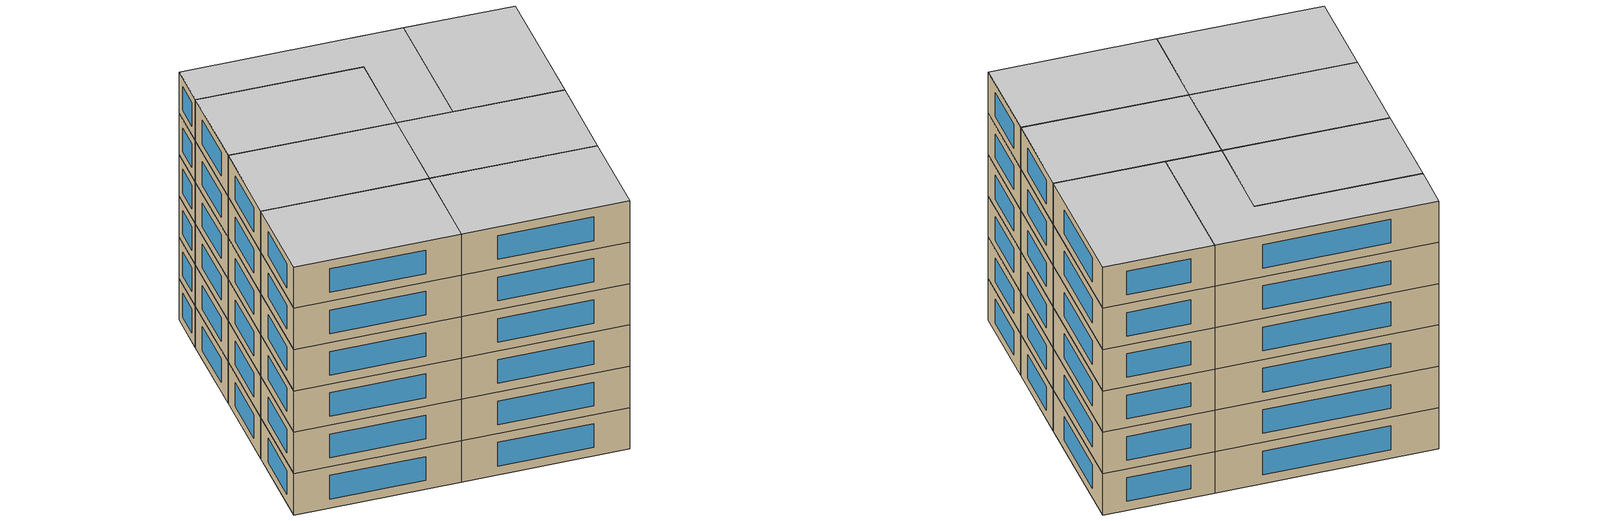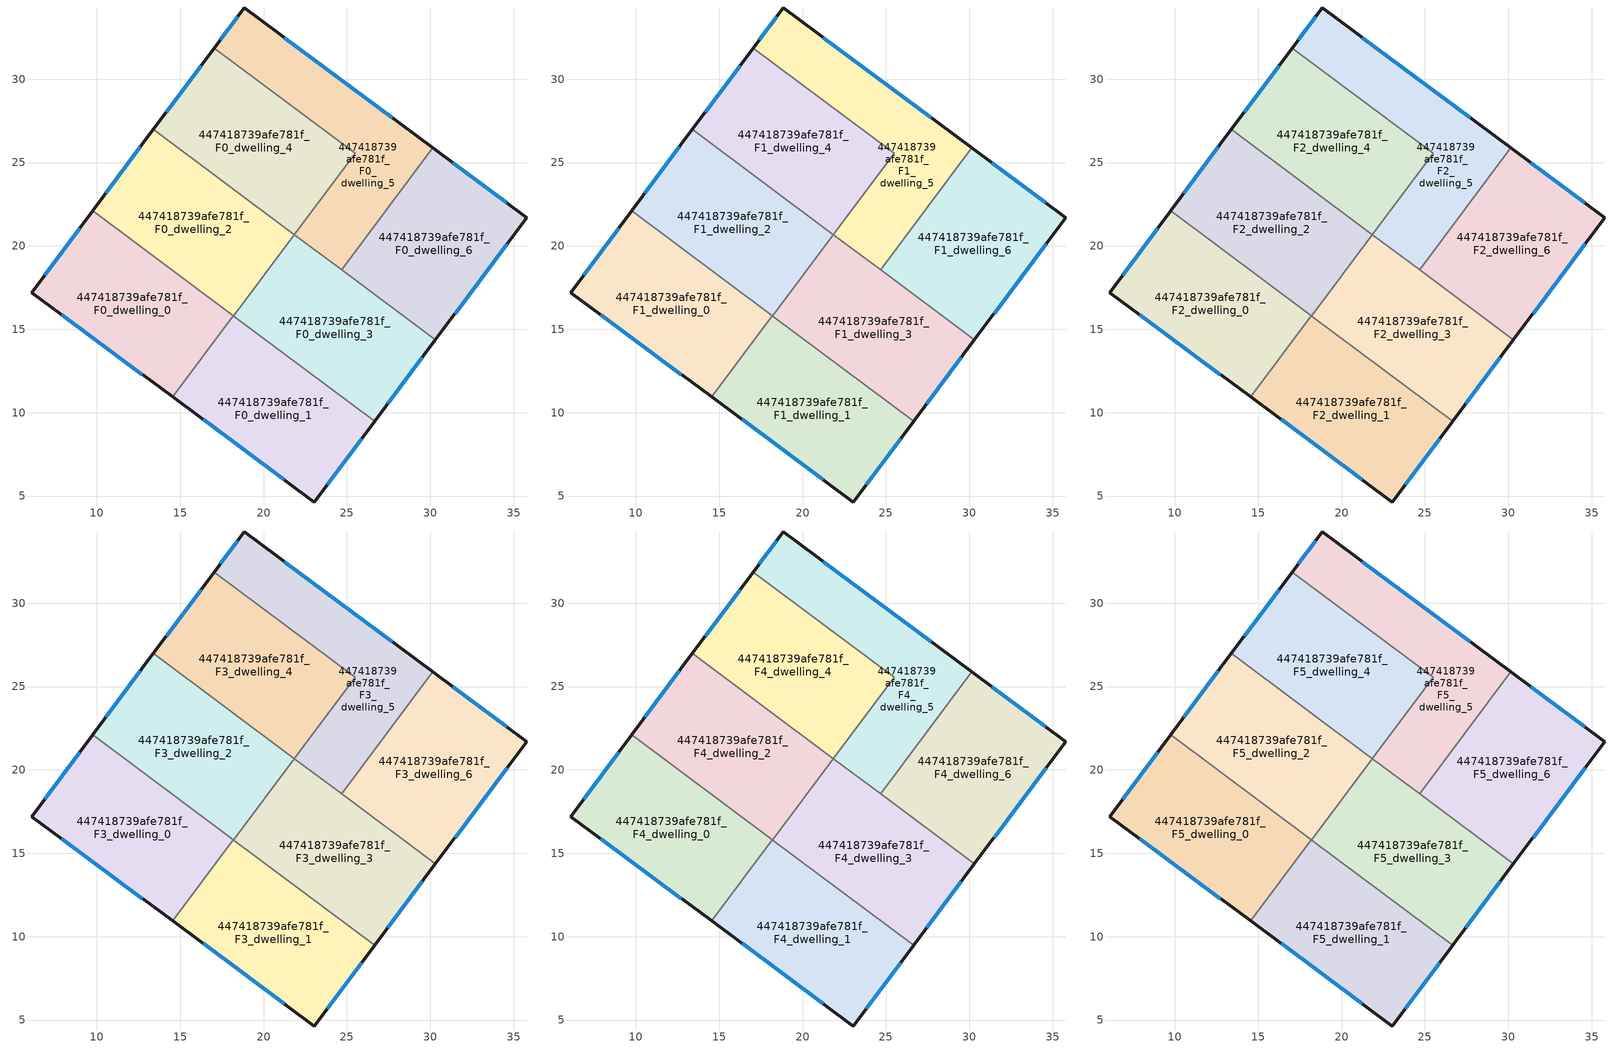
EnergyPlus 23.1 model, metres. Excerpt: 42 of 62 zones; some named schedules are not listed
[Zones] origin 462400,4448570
447418739afe781f_F0_dwelling_0
 floor ground (EU_floor_Construction): 18.18,15.82 14.54,10.94 6.09,17.2 9.75,22.11 z0
 wall outside (EU_wall_Construction): 9.75,22.11 6.09,17.2 14.54,10.94 z0:3
 wall to 447418739afe781f_F0_dwelling_1 (EU_wall_Construction): 14.54,10.94 18.18,15.82 z0:3
 wall to 447418739afe781f_F0_dwelling_2 (EU_wall_Construction): 18.18,15.82 9.75,22.11 z0:3
 window (EU_Window_Construction): 7.9,15.86 12.73,12.28 / 8.97,21.06 6.88,18.25 z0.64:2.36
447418739afe781f_F0_dwelling_1
 floor ground (EU_floor_Construction): 26.66,9.49 23.05,4.64 14.54,10.94 18.18,15.82 z0
 wall outside (EU_wall_Construction): 14.54,10.94 23.05,4.64 26.66,9.49 z0:3
 wall to 447418739afe781f_F0_dwelling_3 (EU_wall_Construction): 26.66,9.49 18.21,15.8 z0:3
 wall to 447418739afe781f_F0_dwelling_2 (EU_wall_Construction): 18.21,15.8 18.18,15.82 z0:3
 window (EU_Window_Construction): 16.37,9.59 21.23,5.99 / 23.82,5.68 25.89,8.45 z0.64:2.36
447418739afe781f_F0_dwelling_2
 floor ground (EU_floor_Construction): 21.85,20.67 18.21,15.8 9.75,22.11 13.39,26.98 z0
 wall outside (EU_wall_Construction): 13.39,26.98 9.75,22.11 z0:3
 wall to 447418739afe781f_F0_dwelling_4 (EU_wall_Construction): 21.85,20.67 13.39,26.98 z0:3
 wall to 447418739afe781f_F0_dwelling_3 (EU_wall_Construction): 18.21,15.8 21.85,20.67 z0:3
 window (EU_Window_Construction): 12.61,25.94 10.53,23.15 z0.64:2.36
447418739afe781f_F0_dwelling_3
 floor ground (EU_floor_Construction): 30.3,14.36 26.66,9.49 18.21,15.8 21.85,20.67 z0
 wall outside (EU_wall_Construction): 26.66,9.49 30.3,14.36 z0:3
 wall to 447418739afe781f_F0_dwelling_6 (EU_wall_Construction): 30.3,14.36 24.68,18.56 z0:3
 wall to 447418739afe781f_F0_dwelling_5 (EU_wall_Construction): 24.68,18.56 21.85,20.67 z0:3
 window (EU_Window_Construction): 27.44,10.53 29.53,13.32 z0.64:2.36
447418739afe781f_F0_dwelling_4
 floor ground (EU_floor_Construction): 25.49,25.54 21.85,20.67 13.39,26.98 17.03,31.86 z0
 wall outside (EU_wall_Construction): 17.03,31.86 13.39,26.98 z0:3
 wall to 447418739afe781f_F0_dwelling_5 (EU_wall_Construction): 21.85,20.67 25.49,25.54 17.03,31.86 z0:3
 window (EU_Window_Construction): 16.25,30.81 14.17,28.03 z0.64:2.36
447418739afe781f_F0_dwelling_5
 floor ground (EU_floor_Construction): 30.14,25.88 24.68,18.56 21.85,20.67 25.49,25.54 17.03,31.86 18.83,34.27 z0
 wall outside (EU_wall_Construction): 30.14,25.88 18.83,34.27 17.03,31.86 z0:3
 wall to 447418739afe781f_F0_dwelling_6 (EU_wall_Construction): 24.68,18.56 30.14,25.88 z0:3
 window (EU_Window_Construction): 18.44,33.75 17.41,32.37 / 27.72,27.67 21.25,32.47 z0.64:2.36
447418739afe781f_F0_dwelling_6
 floor ground (EU_floor_Construction): 35.78,21.7 30.3,14.36 24.68,18.56 30.14,25.88 z0
 wall outside (EU_wall_Construction): 30.3,14.36 35.78,21.7 30.14,25.88 z0:3
 window (EU_Window_Construction): 34.58,22.59 31.35,24.98 / 31.48,15.93 34.61,20.12 z0.64:2.36
447418739afe781f_F1_dwelling_0
 floor to 447418739afe781f_F0_dwelling_0 (EU_floor_Construction): 18.18,15.82 14.54,10.94 6.09,17.2 9.75,22.11 z3
 wall outside (EU_wall_Construction): 9.75,22.11 6.09,17.2 14.54,10.94 z3:6
 wall to 447418739afe781f_F1_dwelling_1 (EU_wall_Construction): 14.54,10.94 18.18,15.82 z3:6
 wall to 447418739afe781f_F1_dwelling_2 (EU_wall_Construction): 18.18,15.82 9.75,22.11 z3:6
 window (EU_Window_Construction): 7.9,15.86 12.73,12.28 / 8.97,21.06 6.88,18.25 z3.64:5.36
447418739afe781f_F1_dwelling_1
 floor to 447418739afe781f_F0_dwelling_1 (EU_floor_Construction): 26.66,9.49 23.05,4.64 14.54,10.94 18.18,15.82 z3
 wall outside (EU_wall_Construction): 14.54,10.94 23.05,4.64 26.66,9.49 z3:6
 wall to 447418739afe781f_F1_dwelling_3 (EU_wall_Construction): 26.66,9.49 18.21,15.8 z3:6
 wall to 447418739afe781f_F1_dwelling_2 (EU_wall_Construction): 18.21,15.8 18.18,15.82 z3:6
 window (EU_Window_Construction): 16.37,9.59 21.23,5.99 / 23.82,5.68 25.89,8.45 z3.64:5.36
447418739afe781f_F1_dwelling_2
 floor to 447418739afe781f_F0_dwelling_2 (EU_floor_Construction): 21.85,20.67 18.21,15.8 9.75,22.11 13.39,26.98 z3
 wall outside (EU_wall_Construction): 13.39,26.98 9.75,22.11 z3:6
 wall to 447418739afe781f_F1_dwelling_4 (EU_wall_Construction): 21.85,20.67 13.39,26.98 z3:6
 wall to 447418739afe781f_F1_dwelling_3 (EU_wall_Construction): 18.21,15.8 21.85,20.67 z3:6
 window (EU_Window_Construction): 12.61,25.94 10.53,23.15 z3.64:5.36
447418739afe781f_F1_dwelling_3
 floor to 447418739afe781f_F0_dwelling_3 (EU_floor_Construction): 30.3,14.36 26.66,9.49 18.21,15.8 21.85,20.67 z3
 wall outside (EU_wall_Construction): 26.66,9.49 30.3,14.36 z3:6
 wall to 447418739afe781f_F1_dwelling_6 (EU_wall_Construction): 30.3,14.36 24.68,18.56 z3:6
 wall to 447418739afe781f_F1_dwelling_5 (EU_wall_Construction): 24.68,18.56 21.85,20.67 z3:6
 window (EU_Window_Construction): 27.44,10.53 29.53,13.32 z3.64:5.36
447418739afe781f_F1_dwelling_4
 floor to 447418739afe781f_F0_dwelling_4 (EU_floor_Construction): 25.49,25.54 21.85,20.67 13.39,26.98 17.03,31.86 z3
 wall outside (EU_wall_Construction): 17.03,31.86 13.39,26.98 z3:6
 wall to 447418739afe781f_F1_dwelling_5 (EU_wall_Construction): 21.85,20.67 25.49,25.54 17.03,31.86 z3:6
 window (EU_Window_Construction): 16.25,30.81 14.17,28.03 z3.64:5.36
447418739afe781f_F1_dwelling_5
 floor to 447418739afe781f_F0_dwelling_5 (EU_floor_Construction): 30.14,25.88 24.68,18.56 21.85,20.67 25.49,25.54 17.03,31.86 18.83,34.27 z3
 wall outside (EU_wall_Construction): 30.14,25.88 18.83,34.27 17.03,31.86 z3:6
 wall to 447418739afe781f_F1_dwelling_6 (EU_wall_Construction): 24.68,18.56 30.14,25.88 z3:6
 window (EU_Window_Construction): 18.44,33.75 17.41,32.37 / 27.72,27.67 21.25,32.47 z3.64:5.36
447418739afe781f_F1_dwelling_6
 floor to 447418739afe781f_F0_dwelling_6 (EU_floor_Construction): 35.78,21.7 30.3,14.36 24.68,18.56 30.14,25.88 z3
 wall outside (EU_wall_Construction): 30.3,14.36 35.78,21.7 30.14,25.88 z3:6
 window (EU_Window_Construction): 34.58,22.59 31.35,24.98 / 31.48,15.93 34.61,20.12 z3.64:5.36
447418739afe781f_F2_dwelling_0
 floor to 447418739afe781f_F1_dwelling_0 (EU_floor_Construction): 18.18,15.82 14.54,10.94 6.09,17.2 9.75,22.11 z6
 wall outside (EU_wall_Construction): 9.75,22.11 6.09,17.2 14.54,10.94 z6:9
 wall to 447418739afe781f_F2_dwelling_1 (EU_wall_Construction): 14.54,10.94 18.18,15.82 z6:9
 wall to 447418739afe781f_F2_dwelling_2 (EU_wall_Construction): 18.18,15.82 9.75,22.11 z6:9
 window (EU_Window_Construction): 7.9,15.86 12.73,12.28 / 8.97,21.06 6.88,18.25 z6.64:8.36
447418739afe781f_F2_dwelling_1
 floor to 447418739afe781f_F1_dwelling_1 (EU_floor_Construction): 26.66,9.49 23.05,4.64 14.54,10.94 18.18,15.82 z6
 wall outside (EU_wall_Construction): 14.54,10.94 23.05,4.64 26.66,9.49 z6:9
 wall to 447418739afe781f_F2_dwelling_3 (EU_wall_Construction): 26.66,9.49 18.21,15.8 z6:9
 wall to 447418739afe781f_F2_dwelling_2 (EU_wall_Construction): 18.21,15.8 18.18,15.82 z6:9
 window (EU_Window_Construction): 16.37,9.59 21.23,5.99 / 23.82,5.68 25.89,8.45 z6.64:8.36
447418739afe781f_F2_dwelling_2
 floor to 447418739afe781f_F1_dwelling_2 (EU_floor_Construction): 21.85,20.67 18.21,15.8 9.75,22.11 13.39,26.98 z6
 wall outside (EU_wall_Construction): 13.39,26.98 9.75,22.11 z6:9
 wall to 447418739afe781f_F2_dwelling_4 (EU_wall_Construction): 21.85,20.67 13.39,26.98 z6:9
 wall to 447418739afe781f_F2_dwelling_3 (EU_wall_Construction): 18.21,15.8 21.85,20.67 z6:9
 window (EU_Window_Construction): 12.61,25.94 10.53,23.15 z6.64:8.36
447418739afe781f_F2_dwelling_3
 floor to 447418739afe781f_F1_dwelling_3 (EU_floor_Construction): 30.3,14.36 26.66,9.49 18.21,15.8 21.85,20.67 z6
 wall outside (EU_wall_Construction): 26.66,9.49 30.3,14.36 z6:9
 wall to 447418739afe781f_F2_dwelling_6 (EU_wall_Construction): 30.3,14.36 24.68,18.56 z6:9
 wall to 447418739afe781f_F2_dwelling_5 (EU_wall_Construction): 24.68,18.56 21.85,20.67 z6:9
 window (EU_Window_Construction): 27.44,10.53 29.53,13.32 z6.64:8.36
447418739afe781f_F2_dwelling_4
 floor to 447418739afe781f_F1_dwelling_4 (EU_floor_Construction): 25.49,25.54 21.85,20.67 13.39,26.98 17.03,31.86 z6
 wall outside (EU_wall_Construction): 17.03,31.86 13.39,26.98 z6:9
 wall to 447418739afe781f_F2_dwelling_5 (EU_wall_Construction): 21.85,20.67 25.49,25.54 17.03,31.86 z6:9
 window (EU_Window_Construction): 16.25,30.81 14.17,28.03 z6.64:8.36
447418739afe781f_F2_dwelling_5
 floor to 447418739afe781f_F1_dwelling_5 (EU_floor_Construction): 30.14,25.88 24.68,18.56 21.85,20.67 25.49,25.54 17.03,31.86 18.83,34.27 z6
 wall outside (EU_wall_Construction): 30.14,25.88 18.83,34.27 17.03,31.86 z6:9
 wall to 447418739afe781f_F2_dwelling_6 (EU_wall_Construction): 24.68,18.56 30.14,25.88 z6:9
 window (EU_Window_Construction): 18.44,33.75 17.41,32.37 / 27.72,27.67 21.25,32.47 z6.64:8.36
447418739afe781f_F2_dwelling_6
 floor to 447418739afe781f_F1_dwelling_6 (EU_floor_Construction): 35.78,21.7 30.3,14.36 24.68,18.56 30.14,25.88 z6
 wall outside (EU_wall_Construction): 30.3,14.36 35.78,21.7 30.14,25.88 z6:9
 window (EU_Window_Construction): 34.58,22.59 31.35,24.98 / 31.48,15.93 34.61,20.12 z6.64:8.36
447418739afe781f_F3_dwelling_0
 floor to 447418739afe781f_F2_dwelling_0 (EU_floor_Construction): 18.18,15.82 14.54,10.94 6.09,17.2 9.75,22.11 z9
 wall outside (EU_wall_Construction): 9.75,22.11 6.09,17.2 14.54,10.94 z9:12
 wall to 447418739afe781f_F3_dwelling_1 (EU_wall_Construction): 14.54,10.94 18.18,15.82 z9:12
 wall to 447418739afe781f_F3_dwelling_2 (EU_wall_Construction): 18.18,15.82 9.75,22.11 z9:12
 window (EU_Window_Construction): 7.9,15.86 12.73,12.28 / 8.97,21.06 6.88,18.25 z9.64:11.36
447418739afe781f_F3_dwelling_1
 floor to 447418739afe781f_F2_dwelling_1 (EU_floor_Construction): 26.66,9.49 23.05,4.64 14.54,10.94 18.18,15.82 z9
 wall outside (EU_wall_Construction): 14.54,10.94 23.05,4.64 26.66,9.49 z9:12
 wall to 447418739afe781f_F3_dwelling_3 (EU_wall_Construction): 26.66,9.49 18.21,15.8 z9:12
 wall to 447418739afe781f_F3_dwelling_2 (EU_wall_Construction): 18.21,15.8 18.18,15.82 z9:12
 window (EU_Window_Construction): 16.37,9.59 21.23,5.99 / 23.82,5.68 25.89,8.45 z9.64:11.36
447418739afe781f_F3_dwelling_2
 floor to 447418739afe781f_F2_dwelling_2 (EU_floor_Construction): 21.85,20.67 18.21,15.8 9.75,22.11 13.39,26.98 z9
 wall outside (EU_wall_Construction): 13.39,26.98 9.75,22.11 z9:12
 wall to 447418739afe781f_F3_dwelling_4 (EU_wall_Construction): 21.85,20.67 13.39,26.98 z9:12
 wall to 447418739afe781f_F3_dwelling_3 (EU_wall_Construction): 18.21,15.8 21.85,20.67 z9:12
 window (EU_Window_Construction): 12.61,25.94 10.53,23.15 z9.64:11.36
447418739afe781f_F3_dwelling_3
 floor to 447418739afe781f_F2_dwelling_3 (EU_floor_Construction): 30.3,14.36 26.66,9.49 18.21,15.8 21.85,20.67 z9
 wall outside (EU_wall_Construction): 26.66,9.49 30.3,14.36 z9:12
 wall to 447418739afe781f_F3_dwelling_6 (EU_wall_Construction): 30.3,14.36 24.68,18.56 z9:12
 wall to 447418739afe781f_F3_dwelling_5 (EU_wall_Construction): 24.68,18.56 21.85,20.67 z9:12
 window (EU_Window_Construction): 27.44,10.53 29.53,13.32 z9.64:11.36
447418739afe781f_F3_dwelling_4
 floor to 447418739afe781f_F2_dwelling_4 (EU_floor_Construction): 25.49,25.54 21.85,20.67 13.39,26.98 17.03,31.86 z9
 wall outside (EU_wall_Construction): 17.03,31.86 13.39,26.98 z9:12
 wall to 447418739afe781f_F3_dwelling_5 (EU_wall_Construction): 21.85,20.67 25.49,25.54 17.03,31.86 z9:12
 window (EU_Window_Construction): 16.25,30.81 14.17,28.03 z9.64:11.36
447418739afe781f_F3_dwelling_5
 floor to 447418739afe781f_F2_dwelling_5 (EU_floor_Construction): 30.14,25.88 24.68,18.56 21.85,20.67 25.49,25.54 17.03,31.86 18.83,34.27 z9
 wall outside (EU_wall_Construction): 30.14,25.88 18.83,34.27 17.03,31.86 z9:12
 wall to 447418739afe781f_F3_dwelling_6 (EU_wall_Construction): 24.68,18.56 30.14,25.88 z9:12
 window (EU_Window_Construction): 18.44,33.75 17.41,32.37 / 27.72,27.67 21.25,32.47 z9.64:11.36
447418739afe781f_F3_dwelling_6
 floor to 447418739afe781f_F2_dwelling_6 (EU_floor_Construction): 35.78,21.7 30.3,14.36 24.68,18.56 30.14,25.88 z9
 wall outside (EU_wall_Construction): 30.3,14.36 35.78,21.7 30.14,25.88 z9:12
 window (EU_Window_Construction): 34.58,22.59 31.35,24.98 / 31.48,15.93 34.61,20.12 z9.64:11.36
447418739afe781f_F4_dwelling_0
 floor to 447418739afe781f_F3_dwelling_0 (EU_floor_Construction): 18.18,15.82 14.54,10.94 6.09,17.2 9.75,22.11 z12
 wall outside (EU_wall_Construction): 9.75,22.11 6.09,17.2 14.54,10.94 z12:15
 wall to 447418739afe781f_F4_dwelling_1 (EU_wall_Construction): 14.54,10.94 18.18,15.82 z12:15
 wall to 447418739afe781f_F4_dwelling_2 (EU_wall_Construction): 18.18,15.82 9.75,22.11 z12:15
 window (EU_Window_Construction): 7.9,15.86 12.73,12.28 / 8.97,21.06 6.88,18.25 z12.64:14.36
447418739afe781f_F4_dwelling_1
 floor to 447418739afe781f_F3_dwelling_1 (EU_floor_Construction): 26.66,9.49 23.05,4.64 14.54,10.94 18.18,15.82 z12
 wall outside (EU_wall_Construction): 14.54,10.94 23.05,4.64 26.66,9.49 z12:15
 wall to 447418739afe781f_F4_dwelling_3 (EU_wall_Construction): 26.66,9.49 18.21,15.8 z12:15
 wall to 447418739afe781f_F4_dwelling_2 (EU_wall_Construction): 18.21,15.8 18.18,15.82 z12:15
 window (EU_Window_Construction): 16.37,9.59 21.23,5.99 / 23.82,5.68 25.89,8.45 z12.64:14.36
447418739afe781f_F4_dwelling_2
 floor to 447418739afe781f_F3_dwelling_2 (EU_floor_Construction): 21.85,20.67 18.21,15.8 9.75,22.11 13.39,26.98 z12
 wall outside (EU_wall_Construction): 13.39,26.98 9.75,22.11 z12:15
 wall to 447418739afe781f_F4_dwelling_4 (EU_wall_Construction): 21.85,20.67 13.39,26.98 z12:15
 wall to 447418739afe781f_F4_dwelling_3 (EU_wall_Construction): 18.21,15.8 21.85,20.67 z12:15
 window (EU_Window_Construction): 12.61,25.94 10.53,23.15 z12.64:14.36
447418739afe781f_F4_dwelling_3
 floor to 447418739afe781f_F3_dwelling_3 (EU_floor_Construction): 30.3,14.36 26.66,9.49 18.21,15.8 21.85,20.67 z12
 wall outside (EU_wall_Construction): 26.66,9.49 30.3,14.36 z12:15
 wall to 447418739afe781f_F4_dwelling_6 (EU_wall_Construction): 30.3,14.36 24.68,18.56 z12:15
 wall to 447418739afe781f_F4_dwelling_5 (EU_wall_Construction): 24.68,18.56 21.85,20.67 z12:15
 window (EU_Window_Construction): 27.44,10.53 29.53,13.32 z12.64:14.36
447418739afe781f_F4_dwelling_4
 floor to 447418739afe781f_F3_dwelling_4 (EU_floor_Construction): 25.49,25.54 21.85,20.67 13.39,26.98 17.03,31.86 z12
 wall outside (EU_wall_Construction): 17.03,31.86 13.39,26.98 z12:15
 wall to 447418739afe781f_F4_dwelling_5 (EU_wall_Construction): 21.85,20.67 25.49,25.54 17.03,31.86 z12:15
 window (EU_Window_Construction): 16.25,30.81 14.17,28.03 z12.64:14.36
447418739afe781f_F4_dwelling_5
 floor to 447418739afe781f_F3_dwelling_5 (EU_floor_Construction): 30.14,25.88 24.68,18.56 21.85,20.67 25.49,25.54 17.03,31.86 18.83,34.27 z12
 wall outside (EU_wall_Construction): 30.14,25.88 18.83,34.27 17.03,31.86 z12:15
 wall to 447418739afe781f_F4_dwelling_6 (EU_wall_Construction): 24.68,18.56 30.14,25.88 z12:15
 window (EU_Window_Construction): 18.44,33.75 17.41,32.37 / 27.72,27.67 21.25,32.47 z12.64:14.36
447418739afe781f_F4_dwelling_6
 floor to 447418739afe781f_F3_dwelling_6 (EU_floor_Construction): 35.78,21.7 30.3,14.36 24.68,18.56 30.14,25.88 z12
 wall outside (EU_wall_Construction): 30.3,14.36 35.78,21.7 30.14,25.88 z12:15
 window (EU_Window_Construction): 34.58,22.59 31.35,24.98 / 31.48,15.93 34.61,20.12 z12.64:14.36
447418739afe781f_F5_dwelling_0
 floor to 447418739afe781f_F4_dwelling_0 (EU_floor_Construction): 18.18,15.82 14.54,10.94 6.09,17.2 9.75,22.11 z15
 wall outside (EU_wall_Construction): 9.75,22.11 6.09,17.2 14.54,10.94 z15:18
 wall to 447418739afe781f_F5_dwelling_1 (EU_wall_Construction): 14.54,10.94 18.18,15.82 z15:18
 wall to 447418739afe781f_F5_dwelling_2 (EU_wall_Construction): 18.18,15.82 9.75,22.11 z15:18
 window (EU_Window_Construction): 7.9,15.86 12.73,12.28 / 8.97,21.06 6.88,18.25 z15.64:17.36
 ceiling to 447418739afe781f_F6_dwelling_0 (EU_floor_Construction): 14.54,10.94 18.18,15.82 9.75,22.11 6.09,17.2 z18
447418739afe781f_F5_dwelling_1
 floor to 447418739afe781f_F4_dwelling_1 (EU_floor_Construction): 26.66,9.49 23.05,4.64 14.54,10.94 18.18,15.82 z15
 wall outside (EU_wall_Construction): 14.54,10.94 23.05,4.64 26.66,9.49 z15:18
 wall to 447418739afe781f_F5_dwelling_3 (EU_wall_Construction): 26.66,9.49 18.21,15.8 z15:18
 wall to 447418739afe781f_F5_dwelling_2 (EU_wall_Construction): 18.21,15.8 18.18,15.82 z15:18
 window (EU_Window_Construction): 16.37,9.59 21.23,5.99 / 23.82,5.68 25.89,8.45 z15.64:17.36
 ceiling to 447418739afe781f_F6_dwelling_1 (EU_floor_Construction): 23.05,4.64 26.66,9.49 18.18,15.82 14.54,10.94 z18
447418739afe781f_F5_dwelling_2
 floor to 447418739afe781f_F4_dwelling_2 (EU_floor_Construction): 21.85,20.67 18.21,15.8 9.75,22.11 13.39,26.98 z15
 wall outside (EU_wall_Construction): 13.39,26.98 9.75,22.11 z15:18
 wall to 447418739afe781f_F5_dwelling_4 (EU_wall_Construction): 21.85,20.67 13.39,26.98 z15:18
 wall to 447418739afe781f_F5_dwelling_3 (EU_wall_Construction): 18.21,15.8 21.85,20.67 z15:18
 window (EU_Window_Construction): 12.61,25.94 10.53,23.15 z15.64:17.36
 ceiling to 447418739afe781f_F6_dwelling_2 (EU_floor_Construction): 18.21,15.8 21.85,20.67 13.39,26.98 9.75,22.11 z18
447418739afe781f_F5_dwelling_3
 floor to 447418739afe781f_F4_dwelling_3 (EU_floor_Construction): 30.3,14.36 26.66,9.49 18.21,15.8 21.85,20.67 z15
 wall outside (EU_wall_Construction): 26.66,9.49 30.3,14.36 z15:18
 wall to 447418739afe781f_F5_dwelling_6 (EU_wall_Construction): 30.3,14.36 24.68,18.56 z15:18
 wall to 447418739afe781f_F5_dwelling_5 (EU_wall_Construction): 24.68,18.56 21.85,20.67 z15:18
 window (EU_Window_Construction): 27.44,10.53 29.53,13.32 z15.64:17.36
 ceiling to 447418739afe781f_F6_dwelling_3 (EU_floor_Construction): 26.66,9.49 30.3,14.36 21.85,20.67 18.21,15.8 z18
447418739afe781f_F5_dwelling_4
 floor to 447418739afe781f_F4_dwelling_4 (EU_floor_Construction): 25.49,25.54 21.85,20.67 13.39,26.98 17.03,31.86 z15
 wall outside (EU_wall_Construction): 17.03,31.86 13.39,26.98 z15:18
 wall to 447418739afe781f_F5_dwelling_5 (EU_wall_Construction): 21.85,20.67 25.49,25.54 17.03,31.86 z15:18
 window (EU_Window_Construction): 16.25,30.81 14.17,28.03 z15.64:17.36
 ceiling to 447418739afe781f_F6_dwelling_4 (EU_floor_Construction): 21.85,20.67 25.49,25.54 17.03,31.86 13.39,26.98 z18
447418739afe781f_F5_dwelling_5
 floor to 447418739afe781f_F4_dwelling_5 (EU_floor_Construction): 30.14,25.88 24.68,18.56 21.85,20.67 25.49,25.54 17.03,31.86 18.83,34.27 z15
 wall outside (EU_wall_Construction): 30.14,25.88 18.83,34.27 17.03,31.86 z15:18
 wall to 447418739afe781f_F5_dwelling_6 (EU_wall_Construction): 24.68,18.56 30.14,25.88 z15:18
 window (EU_Window_Construction): 18.44,33.75 17.41,32.37 / 27.72,27.67 21.25,32.47 z15.64:17.36
 ceiling to 447418739afe781f_F6_dwelling_5 (EU_floor_Construction): 24.68,18.56 30.14,25.88 18.83,34.27 17.03,31.86 25.49,25.54 21.85,20.67 z18
447418739afe781f_F5_dwelling_6
 floor to 447418739afe781f_F4_dwelling_6 (EU_floor_Construction): 35.78,21.7 30.3,14.36 24.68,18.56 30.14,25.88 z15
 wall outside (EU_wall_Construction): 30.3,14.36 35.78,21.7 30.14,25.88 z15:18
 window (EU_Window_Construction): 34.58,22.59 31.35,24.98 / 31.48,15.93 34.61,20.12 z15.64:17.36
 ceiling to 447418739afe781f_F6_dwelling_6 (EU_floor_Construction): 30.3,14.36 35.78,21.7 30.14,25.88 24.68,18.56 z18
[Building]
EU S2 Campaign: North Axis=0; Terrain=City; Solar Distribution=FullExterior
[Site:Location]
Yerevan-Zvartnots.Intl.AP: Latitude=40.15; Longitude=44.383; Time Zone=4; Elevation=854
[SizingPeriod:WeatherFileDays]
AnnualSizingPeriod: Begin Month=1; Begin Day of Month=1; End Month=12; End Day of Month=31; Day of Week for Start Day=Monday; Use Weather File Daylight Saving Period=No; Use Weather File Rain and Snow Indicators=No
[MATERIAL]
EU_InternalMass_Material: Roughness=MediumRough; Thickness=0.1; Conductivity=1; Density=1800; Specific Heat=900; Thermal Absorptance=0.9; Solar Absorptance=0.7; Visible Absorptance=0.7
[MATERIAL:NOMASS] Roughness=MediumRough; Thermal Absorptance=0.9; Solar Absorptance=0.7; Visible Absorptance=0.7
Name | Thermal Resistance
EU_wall_NoMass | 1.05043
EU_floor_NoMass | 0.478065
[WINDOWMATERIAL:SIMPLEGLAZINGSYSTEM]
EU_Window_SimpleGlazing: UFactor=2.5566; Solar Heat Gain Coefficient=0.75; Visible Transmittance=0.75
[CONSTRUCTION]
EU_wall_Construction: EU_wall_NoMass
EU_floor_Construction: EU_floor_NoMass
EU_Window_Construction: EU_Window_SimpleGlazing
EU_InternalMass_Construction: EU_InternalMass_Material
[ZONE] Type=1; Multiplier=1; Ceiling Height=autocalculate; Floor Area=autocalculate; Part of Total Floor Area=Yes
Name | Volume
447418739afe781f_F0_dwelling_0; 447418739afe781f_F1_dwelling_0; 447418739afe781f_F2_dwelling_0; 447418739afe781f_F3_dwelling_0; 447418739afe781f_F4_dwelling_0; 447418739afe781f_F5_dwelling_0; 447418739afe781f_F0_dwelling_5; 447418739afe781f_F1_dwelling_5; 447418739afe781f_F2_dwelling_5; 447418739afe781f_F3_dwelling_5; 447418739afe781f_F4_dwelling_5; 447418739afe781f_F5_dwelling_5 | 192.535
447418739afe781f_F0_dwelling_1; 447418739afe781f_F1_dwelling_1; 447418739afe781f_F2_dwelling_1; 447418739afe781f_F3_dwelling_1; 447418739afe781f_F4_dwelling_1; 447418739afe781f_F5_dwelling_1 | 192.526
447418739afe781f_F0_dwelling_2; 447418739afe781f_F1_dwelling_2; 447418739afe781f_F2_dwelling_2; 447418739afe781f_F3_dwelling_2; 447418739afe781f_F4_dwelling_2; 447418739afe781f_F5_dwelling_2 | 192.519
447418739afe781f_F0_dwelling_3; 447418739afe781f_F1_dwelling_3; 447418739afe781f_F2_dwelling_3; 447418739afe781f_F3_dwelling_3; 447418739afe781f_F4_dwelling_3; 447418739afe781f_F5_dwelling_3 | 192.523
447418739afe781f_F0_dwelling_4; 447418739afe781f_F1_dwelling_4; 447418739afe781f_F2_dwelling_4; 447418739afe781f_F3_dwelling_4; 447418739afe781f_F4_dwelling_4; 447418739afe781f_F5_dwelling_4 | 192.537
447418739afe781f_F0_dwelling_6; 447418739afe781f_F1_dwelling_6; 447418739afe781f_F2_dwelling_6; 447418739afe781f_F3_dwelling_6; 447418739afe781f_F4_dwelling_6; 447418739afe781f_F5_dwelling_6 | 192.534
[INTERNALMASS] Construction=EU_InternalMass_Construction
Name | Zone or ZoneList | Surface Area
447418739afe781f_F0_dwelling_0_EU_InternalMass | 447418739afe781f_F0_dwelling_0 | 64.1785
447418739afe781f_F0_dwelling_1_EU_InternalMass | 447418739afe781f_F0_dwelling_1 | 64.1768
447418739afe781f_F0_dwelling_2_EU_InternalMass | 447418739afe781f_F0_dwelling_2 | 64.172
447418739afe781f_F0_dwelling_3_EU_InternalMass | 447418739afe781f_F0_dwelling_3 | 64.1751
447418739afe781f_F0_dwelling_4_EU_InternalMass | 447418739afe781f_F0_dwelling_4 | 64.1799
447418739afe781f_F0_dwelling_5_EU_InternalMass | 447418739afe781f_F0_dwelling_5 | 64.1748
447418739afe781f_F0_dwelling_6_EU_InternalMass | 447418739afe781f_F0_dwelling_6 | 64.1783
447418739afe781f_F1_dwelling_0_EU_InternalMass | 447418739afe781f_F1_dwelling_0 | 64.1785
447418739afe781f_F1_dwelling_1_EU_InternalMass | 447418739afe781f_F1_dwelling_1 | 64.1768
447418739afe781f_F1_dwelling_2_EU_InternalMass | 447418739afe781f_F1_dwelling_2 | 64.172
447418739afe781f_F1_dwelling_3_EU_InternalMass | 447418739afe781f_F1_dwelling_3 | 64.1751
447418739afe781f_F1_dwelling_4_EU_InternalMass | 447418739afe781f_F1_dwelling_4 | 64.1799
447418739afe781f_F1_dwelling_5_EU_InternalMass | 447418739afe781f_F1_dwelling_5 | 64.1748
447418739afe781f_F1_dwelling_6_EU_InternalMass | 447418739afe781f_F1_dwelling_6 | 64.1783
447418739afe781f_F2_dwelling_0_EU_InternalMass | 447418739afe781f_F2_dwelling_0 | 64.1785
447418739afe781f_F2_dwelling_1_EU_InternalMass | 447418739afe781f_F2_dwelling_1 | 64.1768
447418739afe781f_F2_dwelling_2_EU_InternalMass | 447418739afe781f_F2_dwelling_2 | 64.172
447418739afe781f_F2_dwelling_3_EU_InternalMass | 447418739afe781f_F2_dwelling_3 | 64.1751
447418739afe781f_F2_dwelling_4_EU_InternalMass | 447418739afe781f_F2_dwelling_4 | 64.1799
447418739afe781f_F2_dwelling_5_EU_InternalMass | 447418739afe781f_F2_dwelling_5 | 64.1748
447418739afe781f_F2_dwelling_6_EU_InternalMass | 447418739afe781f_F2_dwelling_6 | 64.1783
447418739afe781f_F3_dwelling_0_EU_InternalMass | 447418739afe781f_F3_dwelling_0 | 64.1785
447418739afe781f_F3_dwelling_1_EU_InternalMass | 447418739afe781f_F3_dwelling_1 | 64.1768
447418739afe781f_F3_dwelling_2_EU_InternalMass | 447418739afe781f_F3_dwelling_2 | 64.172
447418739afe781f_F3_dwelling_3_EU_InternalMass | 447418739afe781f_F3_dwelling_3 | 64.1751
447418739afe781f_F3_dwelling_4_EU_InternalMass | 447418739afe781f_F3_dwelling_4 | 64.1799
447418739afe781f_F3_dwelling_5_EU_InternalMass | 447418739afe781f_F3_dwelling_5 | 64.1748
447418739afe781f_F3_dwelling_6_EU_InternalMass | 447418739afe781f_F3_dwelling_6 | 64.1783
447418739afe781f_F4_dwelling_0_EU_InternalMass | 447418739afe781f_F4_dwelling_0 | 64.1785
447418739afe781f_F4_dwelling_1_EU_InternalMass | 447418739afe781f_F4_dwelling_1 | 64.1768
447418739afe781f_F4_dwelling_2_EU_InternalMass | 447418739afe781f_F4_dwelling_2 | 64.172
447418739afe781f_F4_dwelling_3_EU_InternalMass | 447418739afe781f_F4_dwelling_3 | 64.1751
447418739afe781f_F4_dwelling_4_EU_InternalMass | 447418739afe781f_F4_dwelling_4 | 64.1799
447418739afe781f_F4_dwelling_5_EU_InternalMass | 447418739afe781f_F4_dwelling_5 | 64.1748
447418739afe781f_F4_dwelling_6_EU_InternalMass | 447418739afe781f_F4_dwelling_6 | 64.1783
447418739afe781f_F5_dwelling_0_EU_InternalMass | 447418739afe781f_F5_dwelling_0 | 64.1785
447418739afe781f_F5_dwelling_1_EU_InternalMass | 447418739afe781f_F5_dwelling_1 | 64.1768
447418739afe781f_F5_dwelling_2_EU_InternalMass | 447418739afe781f_F5_dwelling_2 | 64.172
447418739afe781f_F5_dwelling_3_EU_InternalMass | 447418739afe781f_F5_dwelling_3 | 64.1751
447418739afe781f_F5_dwelling_4_EU_InternalMass | 447418739afe781f_F5_dwelling_4 | 64.1799
447418739afe781f_F5_dwelling_5_EU_InternalMass | 447418739afe781f_F5_dwelling_5 | 64.1748
447418739afe781f_F5_dwelling_6_EU_InternalMass | 447418739afe781f_F5_dwelling_6 | 64.1783
[OTHEREQUIPMENT] Fuel Type=Electricity; Design Level Calculation Method=Watts/Area; Power per Zone Floor Area=1; Fraction Latent=0; Fraction Radiant=0; Fraction Lost=0; Carbon Dioxide Generation Rate=0; EndUse Subcategory=EU_Step8_InternalGains
Name | Zone or ZoneList or Space or SpaceList | Schedule
EU_Step8_InternalGain_447418739afe781f_F0_dwelling_0_f000 | 447418739afe781f_F0_dwelling_0 | EU_Step8_GainSchedule_447418739afe781f_F0_dwelling_0_f000
EU_Step8_InternalGain_447418739afe781f_F0_dwelling_1_f000 | 447418739afe781f_F0_dwelling_1 | EU_Step8_GainSchedule_447418739afe781f_F0_dwelling_1_f000
EU_Step8_InternalGain_447418739afe781f_F0_dwelling_2_f000 | 447418739afe781f_F0_dwelling_2 | EU_Step8_GainSchedule_447418739afe781f_F0_dwelling_2_f000
EU_Step8_InternalGain_447418739afe781f_F0_dwelling_3_f000 | 447418739afe781f_F0_dwelling_3 | EU_Step8_GainSchedule_447418739afe781f_F0_dwelling_3_f000
EU_Step8_InternalGain_447418739afe781f_F0_dwelling_4_f000 | 447418739afe781f_F0_dwelling_4 | EU_Step8_GainSchedule_447418739afe781f_F0_dwelling_4_f000
EU_Step8_InternalGain_447418739afe781f_F0_dwelling_5_f000 | 447418739afe781f_F0_dwelling_5 | EU_Step8_GainSchedule_447418739afe781f_F0_dwelling_5_f000
EU_Step8_InternalGain_447418739afe781f_F0_dwelling_6_f000 | 447418739afe781f_F0_dwelling_6 | EU_Step8_GainSchedule_447418739afe781f_F0_dwelling_6_f000
EU_Step8_InternalGain_447418739afe781f_F1_dwelling_0_f000 | 447418739afe781f_F1_dwelling_0 | EU_Step8_GainSchedule_447418739afe781f_F1_dwelling_0_f000
EU_Step8_InternalGain_447418739afe781f_F1_dwelling_1_f000 | 447418739afe781f_F1_dwelling_1 | EU_Step8_GainSchedule_447418739afe781f_F1_dwelling_1_f000
EU_Step8_InternalGain_447418739afe781f_F1_dwelling_2_f000 | 447418739afe781f_F1_dwelling_2 | EU_Step8_GainSchedule_447418739afe781f_F1_dwelling_2_f000
EU_Step8_InternalGain_447418739afe781f_F1_dwelling_3_f000 | 447418739afe781f_F1_dwelling_3 | EU_Step8_GainSchedule_447418739afe781f_F1_dwelling_3_f000
EU_Step8_InternalGain_447418739afe781f_F1_dwelling_4_f000 | 447418739afe781f_F1_dwelling_4 | EU_Step8_GainSchedule_447418739afe781f_F1_dwelling_4_f000
EU_Step8_InternalGain_447418739afe781f_F1_dwelling_5_f000 | 447418739afe781f_F1_dwelling_5 | EU_Step8_GainSchedule_447418739afe781f_F1_dwelling_5_f000
EU_Step8_InternalGain_447418739afe781f_F1_dwelling_6_f000 | 447418739afe781f_F1_dwelling_6 | EU_Step8_GainSchedule_447418739afe781f_F1_dwelling_6_f000
EU_Step8_InternalGain_447418739afe781f_F2_dwelling_0_f000 | 447418739afe781f_F2_dwelling_0 | EU_Step8_GainSchedule_447418739afe781f_F2_dwelling_0_f000
EU_Step8_InternalGain_447418739afe781f_F2_dwelling_1_f000 | 447418739afe781f_F2_dwelling_1 | EU_Step8_GainSchedule_447418739afe781f_F2_dwelling_1_f000
EU_Step8_InternalGain_447418739afe781f_F2_dwelling_2_f000 | 447418739afe781f_F2_dwelling_2 | EU_Step8_GainSchedule_447418739afe781f_F2_dwelling_2_f000
EU_Step8_InternalGain_447418739afe781f_F2_dwelling_3_f000 | 447418739afe781f_F2_dwelling_3 | EU_Step8_GainSchedule_447418739afe781f_F2_dwelling_3_f000
EU_Step8_InternalGain_447418739afe781f_F2_dwelling_4_f000 | 447418739afe781f_F2_dwelling_4 | EU_Step8_GainSchedule_447418739afe781f_F2_dwelling_4_f000
EU_Step8_InternalGain_447418739afe781f_F2_dwelling_5_f000 | 447418739afe781f_F2_dwelling_5 | EU_Step8_GainSchedule_447418739afe781f_F2_dwelling_5_f000
EU_Step8_InternalGain_447418739afe781f_F2_dwelling_6_f000 | 447418739afe781f_F2_dwelling_6 | EU_Step8_GainSchedule_447418739afe781f_F2_dwelling_6_f000
EU_Step8_InternalGain_447418739afe781f_F3_dwelling_0_f000 | 447418739afe781f_F3_dwelling_0 | EU_Step8_GainSchedule_447418739afe781f_F3_dwelling_0_f000
EU_Step8_InternalGain_447418739afe781f_F3_dwelling_1_f000 | 447418739afe781f_F3_dwelling_1 | EU_Step8_GainSchedule_447418739afe781f_F3_dwelling_1_f000
EU_Step8_InternalGain_447418739afe781f_F3_dwelling_2_f000 | 447418739afe781f_F3_dwelling_2 | EU_Step8_GainSchedule_447418739afe781f_F3_dwelling_2_f000
EU_Step8_InternalGain_447418739afe781f_F3_dwelling_3_f000 | 447418739afe781f_F3_dwelling_3 | EU_Step8_GainSchedule_447418739afe781f_F3_dwelling_3_f000
EU_Step8_InternalGain_447418739afe781f_F3_dwelling_4_f000 | 447418739afe781f_F3_dwelling_4 | EU_Step8_GainSchedule_447418739afe781f_F3_dwelling_4_f000
EU_Step8_InternalGain_447418739afe781f_F3_dwelling_5_f000 | 447418739afe781f_F3_dwelling_5 | EU_Step8_GainSchedule_447418739afe781f_F3_dwelling_5_f000
EU_Step8_InternalGain_447418739afe781f_F3_dwelling_6_f000 | 447418739afe781f_F3_dwelling_6 | EU_Step8_GainSchedule_447418739afe781f_F3_dwelling_6_f000
EU_Step8_InternalGain_447418739afe781f_F4_dwelling_0_f000 | 447418739afe781f_F4_dwelling_0 | EU_Step8_GainSchedule_447418739afe781f_F4_dwelling_0_f000
EU_Step8_InternalGain_447418739afe781f_F4_dwelling_1_f000 | 447418739afe781f_F4_dwelling_1 | EU_Step8_GainSchedule_447418739afe781f_F4_dwelling_1_f000
EU_Step8_InternalGain_447418739afe781f_F4_dwelling_2_f000 | 447418739afe781f_F4_dwelling_2 | EU_Step8_GainSchedule_447418739afe781f_F4_dwelling_2_f000
EU_Step8_InternalGain_447418739afe781f_F4_dwelling_3_f000 | 447418739afe781f_F4_dwelling_3 | EU_Step8_GainSchedule_447418739afe781f_F4_dwelling_3_f000
EU_Step8_InternalGain_447418739afe781f_F4_dwelling_4_f000 | 447418739afe781f_F4_dwelling_4 | EU_Step8_GainSchedule_447418739afe781f_F4_dwelling_4_f000
EU_Step8_InternalGain_447418739afe781f_F4_dwelling_5_f000 | 447418739afe781f_F4_dwelling_5 | EU_Step8_GainSchedule_447418739afe781f_F4_dwelling_5_f000
EU_Step8_InternalGain_447418739afe781f_F4_dwelling_6_f000 | 447418739afe781f_F4_dwelling_6 | EU_Step8_GainSchedule_447418739afe781f_F4_dwelling_6_f000
EU_Step8_InternalGain_447418739afe781f_F5_dwelling_0_f000 | 447418739afe781f_F5_dwelling_0 | EU_Step8_GainSchedule_447418739afe781f_F5_dwelling_0_f000
EU_Step8_InternalGain_447418739afe781f_F5_dwelling_1_f000 | 447418739afe781f_F5_dwelling_1 | EU_Step8_GainSchedule_447418739afe781f_F5_dwelling_1_f000
EU_Step8_InternalGain_447418739afe781f_F5_dwelling_2_f000 | 447418739afe781f_F5_dwelling_2 | EU_Step8_GainSchedule_447418739afe781f_F5_dwelling_2_f000
EU_Step8_InternalGain_447418739afe781f_F5_dwelling_3_f000 | 447418739afe781f_F5_dwelling_3 | EU_Step8_GainSchedule_447418739afe781f_F5_dwelling_3_f000
EU_Step8_InternalGain_447418739afe781f_F5_dwelling_4_f000 | 447418739afe781f_F5_dwelling_4 | EU_Step8_GainSchedule_447418739afe781f_F5_dwelling_4_f000
EU_Step8_InternalGain_447418739afe781f_F5_dwelling_5_f000 | 447418739afe781f_F5_dwelling_5 | EU_Step8_GainSchedule_447418739afe781f_F5_dwelling_5_f000
EU_Step8_InternalGain_447418739afe781f_F5_dwelling_6_f000 | 447418739afe781f_F5_dwelling_6 | EU_Step8_GainSchedule_447418739afe781f_F5_dwelling_6_f000
[ZONEVENTILATION:DESIGNFLOWRATE] Schedule=EU_AlwaysOn; Design Flow Rate Calculation Method=AirChanges/Hour; Air Changes per Hour=0.557805; Ventilation Type=Natural; Fan Pressure Rise=0; Fan Total Efficiency=1; Constant Term Coefficient=1; Temperature Term Coefficient=0; Velocity Term Coefficient=0; Velocity Squared Term Coefficient=0; Minimum Indoor Temperature=-100; Maximum Indoor Temperature=100; Delta Temperature=-100; Minimum Outdoor Temperature=-100; Maximum Outdoor Temperature=100; Maximum Wind Speed=40
Name | Zone or ZoneList or Space or SpaceList
EU_ConstantAir_447418739afe781f_F0_dwelling_0 | 447418739afe781f_F0_dwelling_0
EU_ConstantAir_447418739afe781f_F0_dwelling_1 | 447418739afe781f_F0_dwelling_1
EU_ConstantAir_447418739afe781f_F0_dwelling_2 | 447418739afe781f_F0_dwelling_2
EU_ConstantAir_447418739afe781f_F0_dwelling_3 | 447418739afe781f_F0_dwelling_3
EU_ConstantAir_447418739afe781f_F0_dwelling_4 | 447418739afe781f_F0_dwelling_4
EU_ConstantAir_447418739afe781f_F0_dwelling_5 | 447418739afe781f_F0_dwelling_5
EU_ConstantAir_447418739afe781f_F0_dwelling_6 | 447418739afe781f_F0_dwelling_6
EU_ConstantAir_447418739afe781f_F1_dwelling_0 | 447418739afe781f_F1_dwelling_0
EU_ConstantAir_447418739afe781f_F1_dwelling_1 | 447418739afe781f_F1_dwelling_1
EU_ConstantAir_447418739afe781f_F1_dwelling_2 | 447418739afe781f_F1_dwelling_2
EU_ConstantAir_447418739afe781f_F1_dwelling_3 | 447418739afe781f_F1_dwelling_3
EU_ConstantAir_447418739afe781f_F1_dwelling_4 | 447418739afe781f_F1_dwelling_4
EU_ConstantAir_447418739afe781f_F1_dwelling_5 | 447418739afe781f_F1_dwelling_5
EU_ConstantAir_447418739afe781f_F1_dwelling_6 | 447418739afe781f_F1_dwelling_6
EU_ConstantAir_447418739afe781f_F2_dwelling_0 | 447418739afe781f_F2_dwelling_0
EU_ConstantAir_447418739afe781f_F2_dwelling_1 | 447418739afe781f_F2_dwelling_1
EU_ConstantAir_447418739afe781f_F2_dwelling_2 | 447418739afe781f_F2_dwelling_2
EU_ConstantAir_447418739afe781f_F2_dwelling_3 | 447418739afe781f_F2_dwelling_3
EU_ConstantAir_447418739afe781f_F2_dwelling_4 | 447418739afe781f_F2_dwelling_4
EU_ConstantAir_447418739afe781f_F2_dwelling_5 | 447418739afe781f_F2_dwelling_5
EU_ConstantAir_447418739afe781f_F2_dwelling_6 | 447418739afe781f_F2_dwelling_6
EU_ConstantAir_447418739afe781f_F3_dwelling_0 | 447418739afe781f_F3_dwelling_0
EU_ConstantAir_447418739afe781f_F3_dwelling_1 | 447418739afe781f_F3_dwelling_1
EU_ConstantAir_447418739afe781f_F3_dwelling_2 | 447418739afe781f_F3_dwelling_2
EU_ConstantAir_447418739afe781f_F3_dwelling_3 | 447418739afe781f_F3_dwelling_3
EU_ConstantAir_447418739afe781f_F3_dwelling_4 | 447418739afe781f_F3_dwelling_4
EU_ConstantAir_447418739afe781f_F3_dwelling_5 | 447418739afe781f_F3_dwelling_5
EU_ConstantAir_447418739afe781f_F3_dwelling_6 | 447418739afe781f_F3_dwelling_6
EU_ConstantAir_447418739afe781f_F4_dwelling_0 | 447418739afe781f_F4_dwelling_0
EU_ConstantAir_447418739afe781f_F4_dwelling_1 | 447418739afe781f_F4_dwelling_1
EU_ConstantAir_447418739afe781f_F4_dwelling_2 | 447418739afe781f_F4_dwelling_2
EU_ConstantAir_447418739afe781f_F4_dwelling_3 | 447418739afe781f_F4_dwelling_3
EU_ConstantAir_447418739afe781f_F4_dwelling_4 | 447418739afe781f_F4_dwelling_4
EU_ConstantAir_447418739afe781f_F4_dwelling_5 | 447418739afe781f_F4_dwelling_5
EU_ConstantAir_447418739afe781f_F4_dwelling_6 | 447418739afe781f_F4_dwelling_6
EU_ConstantAir_447418739afe781f_F5_dwelling_0 | 447418739afe781f_F5_dwelling_0
EU_ConstantAir_447418739afe781f_F5_dwelling_1 | 447418739afe781f_F5_dwelling_1
EU_ConstantAir_447418739afe781f_F5_dwelling_2 | 447418739afe781f_F5_dwelling_2
EU_ConstantAir_447418739afe781f_F5_dwelling_3 | 447418739afe781f_F5_dwelling_3
EU_ConstantAir_447418739afe781f_F5_dwelling_4 | 447418739afe781f_F5_dwelling_4
EU_ConstantAir_447418739afe781f_F5_dwelling_5 | 447418739afe781f_F5_dwelling_5
EU_ConstantAir_447418739afe781f_F5_dwelling_6 | 447418739afe781f_F5_dwelling_6
[HVACTEMPLATE:ZONE:IDEALLOADSAIRSYSTEM] System Availability Schedule=EU_AlwaysOn; Maximum Heating Supply Air Temperature=50; Minimum Cooling Supply Air Temperature=13; Maximum Heating Supply Air Humidity Ratio=0.0156; Minimum Cooling Supply Air Humidity Ratio=0.0077; Heating Limit=NoLimit; Cooling Limit=NoLimit; Heating Availability Schedule=EU_AlwaysOn; Cooling Availability Schedule=EU_CoolingOff; Dehumidification Control Type=ConstantSensibleHeatRatio; Cooling Sensible Heat Ratio=0.7; Dehumidification Setpoint=60; Humidification Control Type=None; Humidification Setpoint=30; Outdoor Air Method=None; Outdoor Air Flow Rate per Person=0.00944; Outdoor Air Flow Rate per Zone Floor Area=0; Outdoor Air Flow Rate per Zone=0; Demand Controlled Ventilation Type=None; Outdoor Air Economizer Type=NoEconomizer; Heat Recovery Type=None; Sensible Heat Recovery Effectiveness=0.7; Latent Heat Recovery Effectiveness=0.65
Name | Template Thermostat
447418739afe781f_F0_dwelling_0 | EU_HeatOnly_447418739afe781f_F0_dwelling_0
447418739afe781f_F0_dwelling_1 | EU_HeatOnly_447418739afe781f_F0_dwelling_1
447418739afe781f_F0_dwelling_2 | EU_HeatOnly_447418739afe781f_F0_dwelling_2
447418739afe781f_F0_dwelling_3 | EU_HeatOnly_447418739afe781f_F0_dwelling_3
447418739afe781f_F0_dwelling_4 | EU_HeatOnly_447418739afe781f_F0_dwelling_4
447418739afe781f_F0_dwelling_5 | EU_HeatOnly_447418739afe781f_F0_dwelling_5
447418739afe781f_F0_dwelling_6 | EU_HeatOnly_447418739afe781f_F0_dwelling_6
447418739afe781f_F1_dwelling_0 | EU_HeatOnly_447418739afe781f_F1_dwelling_0
447418739afe781f_F1_dwelling_1 | EU_HeatOnly_447418739afe781f_F1_dwelling_1
447418739afe781f_F1_dwelling_2 | EU_HeatOnly_447418739afe781f_F1_dwelling_2
447418739afe781f_F1_dwelling_3 | EU_HeatOnly_447418739afe781f_F1_dwelling_3
447418739afe781f_F1_dwelling_4 | EU_HeatOnly_447418739afe781f_F1_dwelling_4
447418739afe781f_F1_dwelling_5 | EU_HeatOnly_447418739afe781f_F1_dwelling_5
447418739afe781f_F1_dwelling_6 | EU_HeatOnly_447418739afe781f_F1_dwelling_6
447418739afe781f_F2_dwelling_0 | EU_HeatOnly_447418739afe781f_F2_dwelling_0
447418739afe781f_F2_dwelling_1 | EU_HeatOnly_447418739afe781f_F2_dwelling_1
447418739afe781f_F2_dwelling_2 | EU_HeatOnly_447418739afe781f_F2_dwelling_2
447418739afe781f_F2_dwelling_3 | EU_HeatOnly_447418739afe781f_F2_dwelling_3
447418739afe781f_F2_dwelling_4 | EU_HeatOnly_447418739afe781f_F2_dwelling_4
447418739afe781f_F2_dwelling_5 | EU_HeatOnly_447418739afe781f_F2_dwelling_5
447418739afe781f_F2_dwelling_6 | EU_HeatOnly_447418739afe781f_F2_dwelling_6
447418739afe781f_F3_dwelling_0 | EU_HeatOnly_447418739afe781f_F3_dwelling_0
447418739afe781f_F3_dwelling_1 | EU_HeatOnly_447418739afe781f_F3_dwelling_1
447418739afe781f_F3_dwelling_2 | EU_HeatOnly_447418739afe781f_F3_dwelling_2
447418739afe781f_F3_dwelling_3 | EU_HeatOnly_447418739afe781f_F3_dwelling_3
447418739afe781f_F3_dwelling_4 | EU_HeatOnly_447418739afe781f_F3_dwelling_4
447418739afe781f_F3_dwelling_5 | EU_HeatOnly_447418739afe781f_F3_dwelling_5
447418739afe781f_F3_dwelling_6 | EU_HeatOnly_447418739afe781f_F3_dwelling_6
447418739afe781f_F4_dwelling_0 | EU_HeatOnly_447418739afe781f_F4_dwelling_0
447418739afe781f_F4_dwelling_1 | EU_HeatOnly_447418739afe781f_F4_dwelling_1
447418739afe781f_F4_dwelling_2 | EU_HeatOnly_447418739afe781f_F4_dwelling_2
447418739afe781f_F4_dwelling_3 | EU_HeatOnly_447418739afe781f_F4_dwelling_3
447418739afe781f_F4_dwelling_4 | EU_HeatOnly_447418739afe781f_F4_dwelling_4
447418739afe781f_F4_dwelling_5 | EU_HeatOnly_447418739afe781f_F4_dwelling_5
447418739afe781f_F4_dwelling_6 | EU_HeatOnly_447418739afe781f_F4_dwelling_6
447418739afe781f_F5_dwelling_0 | EU_HeatOnly_447418739afe781f_F5_dwelling_0
447418739afe781f_F5_dwelling_1 | EU_HeatOnly_447418739afe781f_F5_dwelling_1
447418739afe781f_F5_dwelling_2 | EU_HeatOnly_447418739afe781f_F5_dwelling_2
447418739afe781f_F5_dwelling_3 | EU_HeatOnly_447418739afe781f_F5_dwelling_3
447418739afe781f_F5_dwelling_4 | EU_HeatOnly_447418739afe781f_F5_dwelling_4
447418739afe781f_F5_dwelling_5 | EU_HeatOnly_447418739afe781f_F5_dwelling_5
447418739afe781f_F5_dwelling_6 | EU_HeatOnly_447418739afe781f_F5_dwelling_6
[SIZING:ZONE] Zone Cooling Design Supply Air Temperature Input Method=SupplyAirTemperature; Zone Cooling Design Supply Air Temperature=13; Zone Heating Design Supply Air Temperature Input Method=SupplyAirTemperature; Zone Heating Design Supply Air Temperature=50; Zone Cooling Design Supply Air Humidity Ratio=0.008; Zone Heating Design Supply Air Humidity Ratio=0.008; Cooling Design Air Flow Method=DesignDay; Cooling Design Air Flow Rate=0; Cooling Minimum Air Flow per Zone Floor Area=0.000762; Cooling Minimum Air Flow=0; Cooling Minimum Air Flow Fraction=0.2; Heating Design Air Flow Method=DesignDay; Heating Design Air Flow Rate=0; Heating Maximum Air Flow per Zone Floor Area=0.002032; Heating Maximum Air Flow=0.141576; Heating Maximum Air Flow Fraction=0.3; Account for Dedicated Outdoor Air System=No; Dedicated Outdoor Air System Control Strategy=NeutralSupplyAir; Dedicated Outdoor Air Low Setpoint Temperature for Design=autosize; Dedicated Outdoor Air High Setpoint Temperature for Design=autosize; Zone Load Sizing Method=Sensible Load Only No Latent Load; Zone Latent Cooling Design Supply Air Humidity Ratio Input Method=HumidityRatioDifference; Zone Cooling Design Supply Air Humidity Ratio Difference=0.005; Zone Latent Heating Design Supply Air Humidity Ratio Input Method=HumidityRatioDifference; Zone Humidification Design Supply Air Humidity Ratio Difference=0.005
447418739afe781f_F0_dwelling_0; 447418739afe781f_F0_dwelling_1; 447418739afe781f_F0_dwelling_2; 447418739afe781f_F0_dwelling_3; 447418739afe781f_F0_dwelling_4; 447418739afe781f_F0_dwelling_5; 447418739afe781f_F0_dwelling_6; 447418739afe781f_F1_dwelling_0; 447418739afe781f_F1_dwelling_1; 447418739afe781f_F1_dwelling_2; 447418739afe781f_F1_dwelling_3; 447418739afe781f_F1_dwelling_4; 447418739afe781f_F1_dwelling_5; 447418739afe781f_F1_dwelling_6; 447418739afe781f_F2_dwelling_0; 447418739afe781f_F2_dwelling_1; 447418739afe781f_F2_dwelling_2; 447418739afe781f_F2_dwelling_3; 447418739afe781f_F2_dwelling_4; 447418739afe781f_F2_dwelling_5; 447418739afe781f_F2_dwelling_6; 447418739afe781f_F3_dwelling_0; 447418739afe781f_F3_dwelling_1; 447418739afe781f_F3_dwelling_2; 447418739afe781f_F3_dwelling_3; 447418739afe781f_F3_dwelling_4; 447418739afe781f_F3_dwelling_5; 447418739afe781f_F3_dwelling_6; 447418739afe781f_F4_dwelling_0; 447418739afe781f_F4_dwelling_1; 447418739afe781f_F4_dwelling_2; 447418739afe781f_F4_dwelling_3; 447418739afe781f_F4_dwelling_4; 447418739afe781f_F4_dwelling_5; 447418739afe781f_F4_dwelling_6; 447418739afe781f_F5_dwelling_0; 447418739afe781f_F5_dwelling_1; 447418739afe781f_F5_dwelling_2; 447418739afe781f_F5_dwelling_3; 447418739afe781f_F5_dwelling_4; 447418739afe781f_F5_dwelling_5; 447418739afe781f_F5_dwelling_6
[SCHEDULE:FILE] Column Number=1; Rows to Skip at Top=0; Number of Hours of Data=8760; Column Separator=Comma; Interpolate to Timestep=No; Minutes per Item=60; Adjust Schedule for Daylight Savings=Yes
Name | File
EU_Step8_GainSchedule_447418739afe781f_F0_dwelling_0_f000 | ../../schedules/447418739afe781f/447418739afe781f_F0_dwelling_0_f000_gain.csv
EU_Step8_GainSchedule_447418739afe781f_F0_dwelling_1_f000 | ../../schedules/447418739afe781f/447418739afe781f_F0_dwelling_1_f000_gain.csv
EU_Step8_GainSchedule_447418739afe781f_F0_dwelling_2_f000 | ../../schedules/447418739afe781f/447418739afe781f_F0_dwelling_2_f000_gain.csv
EU_Step8_GainSchedule_447418739afe781f_F0_dwelling_3_f000 | ../../schedules/447418739afe781f/447418739afe781f_F0_dwelling_3_f000_gain.csv
EU_Step8_GainSchedule_447418739afe781f_F0_dwelling_4_f000 | ../../schedules/447418739afe781f/447418739afe781f_F0_dwelling_4_f000_gain.csv
EU_Step8_GainSchedule_447418739afe781f_F0_dwelling_5_f000 | ../../schedules/447418739afe781f/447418739afe781f_F0_dwelling_5_f000_gain.csv
EU_Step8_GainSchedule_447418739afe781f_F0_dwelling_6_f000 | ../../schedules/447418739afe781f/447418739afe781f_F0_dwelling_6_f000_gain.csv
EU_Step8_GainSchedule_447418739afe781f_F1_dwelling_0_f000 | ../../schedules/447418739afe781f/447418739afe781f_F1_dwelling_0_f000_gain.csv
EU_Step8_GainSchedule_447418739afe781f_F1_dwelling_1_f000 | ../../schedules/447418739afe781f/447418739afe781f_F1_dwelling_1_f000_gain.csv
EU_Step8_GainSchedule_447418739afe781f_F1_dwelling_2_f000 | ../../schedules/447418739afe781f/447418739afe781f_F1_dwelling_2_f000_gain.csv
EU_Step8_GainSchedule_447418739afe781f_F1_dwelling_3_f000 | ../../schedules/447418739afe781f/447418739afe781f_F1_dwelling_3_f000_gain.csv
EU_Step8_GainSchedule_447418739afe781f_F1_dwelling_4_f000 | ../../schedules/447418739afe781f/447418739afe781f_F1_dwelling_4_f000_gain.csv
EU_Step8_GainSchedule_447418739afe781f_F1_dwelling_5_f000 | ../../schedules/447418739afe781f/447418739afe781f_F1_dwelling_5_f000_gain.csv
EU_Step8_GainSchedule_447418739afe781f_F1_dwelling_6_f000 | ../../schedules/447418739afe781f/447418739afe781f_F1_dwelling_6_f000_gain.csv
EU_Step8_GainSchedule_447418739afe781f_F2_dwelling_0_f000 | ../../schedules/447418739afe781f/447418739afe781f_F2_dwelling_0_f000_gain.csv
EU_Step8_GainSchedule_447418739afe781f_F2_dwelling_1_f000 | ../../schedules/447418739afe781f/447418739afe781f_F2_dwelling_1_f000_gain.csv
EU_Step8_GainSchedule_447418739afe781f_F2_dwelling_2_f000 | ../../schedules/447418739afe781f/447418739afe781f_F2_dwelling_2_f000_gain.csv
EU_Step8_GainSchedule_447418739afe781f_F2_dwelling_3_f000 | ../../schedules/447418739afe781f/447418739afe781f_F2_dwelling_3_f000_gain.csv
